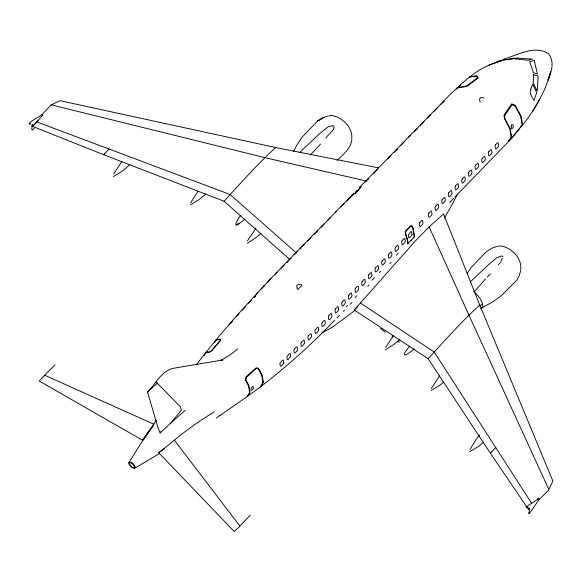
<?xml version="1.0" encoding="UTF-8"?>
<svg xmlns="http://www.w3.org/2000/svg" width="582" height="582" viewBox="0 0 582 582"><rect width="100%" height="100%" fill="white"/><g stroke="black" fill="none" stroke-linecap="round" stroke-linejoin="round"><path stroke-width="0.87" d="M32.374 124.293L31.799 129.582L32.519 130.142L34.425 128.193M32.265 125.283L32.985 125.879L42.697 115.258L41.839 114.778L31.363 121.34L29.1 123.66L29.828 124.221M44.545 376.045L44.632 375.201L55.123 364.761M174.367 440.188L158.74 452.767L234.255 531.548L239.537 526.557L239.631 525.713L174.367 440.188C186.902 429.654 200.492 420.386 214.351 411.707M528.332 512.858L529.053 513.419L529.627 508.122L525.633 506.937M351.906 139.491C350.873 148.679 343.024 154.477 336.971 160.567M520.89 269.932L519.188 275.795L516.729 280.226L500.876 296.071L493.136 301.571L480.907 308.467L482.252 307.638L482.849 306.103C482.485 300.116 477.902 295.387 473.741 291.509M500.585 262.118L502.281 258.343M351.681 138.72C353.354 127.567 341.016 115.462 329.979 115.483L328.874 116.204M520.664 269.153C522.33 258.015 509.992 245.88 498.956 245.917L497.857 246.637M457.43 194.141L452.207 204.471L444.357 218.09M293.568 151.407L296.849 145.129L302.036 137.199L317.554 121.041L323.687 117.411L327.855 116.116M520.497 127.814C533.803 111.22 545.261 92.625 550.608 71.862L547.997 80.127C551.678 72.11 554.813 60.957 548.273 53.522C534.254 44.858 517.813 55.174 503.845 59.022M154.092 424.082L140.182 444.575L128.978 462.472L128.818 463.912L131.568 467.302L134.544 468.335L159.446 453.567M134.544 468.335L134.704 466.888L133.118 464.567L130.783 462.763L128.978 462.472M469.238 77.733L469.659 76.999L476.236 76.14L477.386 77.981L466.386 86.034L457.43 87.649L456.761 88.791M469.732 77.217L470.038 76.679L476.607 75.82L477.371 76.082L478.208 78.083L466.866 86.398L457.074 87.984L449.93 94.67L359.938 186.953L359.101 188.386M257.659 293.11L257.906 292.681L253.89 297.788M532.814 111.053L539.863 98.947M261.318 386.062L260.503 386.652L263.377 382.272L262.111 375.026L258.495 368.275L256.153 367.809L245.931 376.991L245.437 380.039L248.463 385.706L249.649 392.464L247.292 396.509L216.344 418.022M204.107 355.653L205.06 353.885M214.729 342.143L215.966 340.019L220.229 339.473L220.142 340.543L211.644 350.539L209.644 351.892L206.043 352.35L205.388 353.463M215.471 341.037L216.278 339.648C258.823 288.337 306.867 242.047 353.027 194.068L355.704 193.086L361.306 186.771L359.938 186.953M263.617 286.715L264.264 285.617L261.151 289.014M287.042 262.693L289.821 259.245M300.37 249.031L301.01 247.925M310.257 238.889L310.904 237.783L307.674 241.094M346.945 201.212L350.83 196.745L349.862 198.404M352.459 195.043L353.027 194.068M351.601 196.709L353.332 193.755L355.573 192.991L360.898 187.098L359.64 187.258M353.289 194.868L354.256 193.217M367.795 179.765L368.435 178.659L365.212 181.97M373.593 173.814L377.463 169.398M396.808 150.011L397.455 148.905L394.225 152.215M416.799 129.51L417.44 128.404L414.217 131.714M420.233 125.981L420.881 124.883M443.448 102.177L444.095 101.072L440.865 104.382M456.339 89.235L457.074 87.984M520.424 127.327L522.425 124.09L521.006 116.014L515.63 105.939L514.932 105.08L511.636 103.887L503.99 115.054L504.579 118.939L509.767 128.658L511.207 136.981L509.388 140.138L510.574 139.134M113.657 174.113L121.944 161.272M431.357 388.5L439.621 375.703M470.103 449.253L476.2 439.257L479.532 435.023M190.721 202.754L197.924 191.362M247.445 240.846L255.949 228.217M385.575 347.469L393.519 335.538M467.244 273.402L471.02 267.64L486.537 251.482L492.641 247.83L496.832 246.557M153.532 424.103L44.632 375.201L39.256 381.028L142.466 440.21L156.493 420.182M519.479 128.76L512.8 136.879L508.639 140.997L509.65 139.687M229.526 324.48L232.574 321.031M142.466 440.21L153.35 425.784M221.436 360.447L222.986 359.931L173.109 368.341C161.054 371.025 155.663 384.113 147.537 392.079L158.231 428.505L160.137 432.884L161.207 431.48M240.897 215.165C239.318 216.679 231.374 229.177 238.926 223.459L236.227 225.001L239.551 223.321L244.738 219.363M206.435 352.379L207.345 351.302M248.558 303.244L251.606 299.795M196.316 364.688L205.744 352.728L209.447 352.255L211.819 350.655L220.578 340.354L220.687 339.088L216.278 339.648M206.043 352.35L215.966 340.019M242.214 310.322L245.298 306.903M409.837 345.992C399.674 358.003 404.745 356.802 414.479 348.829M250.115 515.281L239.537 526.557M160.137 432.884L170.672 423.165L181.446 410.077L180.209 406.578L156.034 381.901M513.011 136.508L521.581 125.828L520.963 126.57M498.374 264.774L500.033 262.78M340.972 206.916L344.188 203.598M267.698 282.088L270.921 278.778M281.026 268.426L284.249 265.116M294.347 254.756L297.577 251.446M314.338 234.262L317.568 230.952M321.002 227.424L324.225 224.114M327.666 220.593L330.889 217.282M387.561 159.046L390.791 155.736M400.889 145.376L404.119 142.073M427.544 118.051L430.767 114.741M434.201 111.213L437.431 107.903M474.272 291.815L485.497 278.894M310.352 154.979L320.602 143.98M413.351 238.031L414.566 236.387L413.096 227.984L411.976 225.881L410.776 225.671L405.232 231.316C404.883 235.375 407.982 239.144 407.633 243.48L407.32 244.011L411.088 240.257M325.927 138.232C326.327 135.97 337.342 128.171 333.166 125.567L328.212 126.738L319.591 133.642L299.352 152.731M528.783 509.832L490.422 453.247L428.105 358.738L354.22 309.966L415.199 241.152L429.13 226.871L443.571 213.987L479.75 305.063L552.9 481.096L548.266 490.575L538.641 500.142L530.959 511.462L529.053 513.419M254.334 297.417L255.483 296.114M236.743 316.273L238.933 313.967M31.523 125.996L103.669 154.71L224.055 201.234C240.861 182.959 257.28 164.24 275.701 147.559L378.547 167.871M428.105 358.738C444.91 340.463 461.33 321.751 479.75 305.063M41.839 114.778L51.209 104.847L60.091 100.701L275.701 147.559M537.295 499.291L538.503 497.974L539.099 498.614L528.623 505.169L526.361 507.489M513.12 136.319L509.774 139.695L511.542 136.625L510.101 128.309L505.001 118.75L504.71 115.622L512.116 104.789L515.303 106.295L520.686 116.385L522.105 124.461M108.972 149.021L103.669 154.71L104.935 153.51M495.733 447.558L490.422 453.247L491.695 452.047M449.668 202.543L453.953 198.011M512.327 137.687L455.182 196.752M346.297 306.852L347.541 305.535M355.005 297.635L356.868 295.656M355.617 191.66L356.999 190.241M275.279 274.158L277.105 272.289M301.934 246.833L304.24 244.615M335.247 212.663L336.658 211.215M408.469 137.454L410.783 135.235M421.797 123.784L424.103 121.573M302.043 285.238L297.897 289.487L297.315 289.036L296.667 285.835L298.166 284.3L301.454 284.787M371.92 280.204L374.422 277.629M379.442 272.478L380.701 271.19M396.378 255.105L398.263 253.177M334.657 320.267C311.857 344.26 286.984 366.311 260.852 386.608M337.094 317.765L339.582 315.211M343.315 311.385L344.559 310.111M350.16 304.371L352.023 302.458M367.744 286.337L369.01 285.035M389.875 263.646L391.126 262.373M487.33 277.025L490.393 273.911M410.994 240.417L414.26 236.692L412.791 228.29L411.758 226.354L410.863 226.194L405.574 231.592C405.581 235.39 408.113 239.093 407.931 243.174L407.662 243.64L408.026 243.385M38.405 120.59L32.985 125.879M458.594 87.154L460.857 84.586L458.274 87.351M470.198 281.994L488.633 264.599L497.13 257.426L501.88 255.92L502.957 256.837M354.22 309.966L357.945 306.467M205.642 194.053L199.495 199.357L190.496 204.791M157.496 383.036L147.537 392.079M129.881 164.553L122.336 171.123L113.395 176.55M170.672 423.165L185.061 410.361M461.344 83.983L469.659 76.999M261.1 233.353L255.898 237.711L247.183 243.283M399.878 339.43L394.029 344.333L385.306 349.906M483.053 442.757L478.811 446.285L469.841 451.69M443.579 382.207L440.101 385.088L431.138 390.537M237.718 348.814L230.487 354.613L220.571 360.571M355.049 310.352L332.009 327.499L321.562 332.984M290.433 258.619L290.913 258.284M158.74 452.767L164.43 448.758M471.1 75.784C480.237 68.785 490.786 63.598 501.859 60.492L488.473 65.424M479.488 306.074L482.529 304.095M515.332 58.891L516.831 58.047L532.457 59.146L527.925 60.259L515.332 58.891L516.845 58.04M496.155 62.398L501.859 60.492M501.822 60.572L498.483 61.248L503.219 59.801L512.975 58.949L514.626 58.069L503.488 60.23M399.623 341.983L397.702 341.823M484.297 97.972L481.008 97.478L479.503 99.02L480.15 102.221M29.1 123.66L30.737 123.973M366.769 181.126L264.897 157.657L51.209 104.847M36.659 121.849L230.137 194.512L296.267 252.835M219.276 415.206L219.8 415.417M360.338 302.967L434.194 352.015L531.49 503.044M529.533 509.017L528.805 508.523L529.525 509.112M385.299 332.249L380.381 328.452M32.272 125.188L32.992 125.807M224.055 201.234L289.538 259.259M548.47 488.684L468.954 315.168L429.13 226.871M392.159 336.112L392.464 337.458M530.813 89.148L530.58 94.124L533.963 100.533L536.684 92.625L532.683 84.194L530.813 89.148M533.592 74.649L533.17 82.913L537.201 91.134L538.204 76.213L533.592 74.649M511.302 125.305L511.491 128.702L512.269 128.586L513.397 126.585L513.142 125.108L511.854 124.664L511.302 125.305M246.339 377.318L245.917 379.893L248.863 385.4L250.049 392.181L247.685 396.226L260.474 386.906L262.991 382.57L261.733 375.339L258.233 368.806L256.247 368.421L246.339 377.318M318.696 330.03L317.605 331.893L316.201 333.202L315.357 333.253L314.869 330.474L317.394 327.339L318.209 327.251L318.696 330.03M322.232 322.377L321.642 323.73L322.13 326.509L322.937 326.422L324.771 324.552L325.353 323.199L324.872 320.42L324.058 320.507L322.232 322.377M328.895 315.546L328.306 316.899L328.794 319.678L329.601 319.591L331.427 317.714L332.016 316.368L331.529 313.589L330.722 313.669L328.895 315.546M335.559 308.715L334.97 310.06L335.458 312.84L336.265 312.76L338.091 310.883L338.68 309.537L338.193 306.758L337.385 306.838L335.559 308.715M342.223 301.883L341.634 303.229L342.121 306.008L342.929 305.928L344.755 304.051L345.344 302.698L344.857 299.919L344.049 300.006L342.223 301.883M348.88 295.045L348.298 296.398L348.778 299.177L349.593 299.09L351.419 297.22L352.008 295.867L351.521 293.088L350.713 293.175L348.88 295.045M355.544 288.214L354.955 289.567L355.442 292.346L356.257 292.259L358.083 290.382L358.672 289.036L358.185 286.257L357.377 286.344L355.544 288.214M362.208 281.382L361.618 282.736L362.106 285.515L362.921 285.427L364.747 283.55L365.336 282.205L364.849 279.425L364.034 279.505L362.208 281.382M368.872 274.551L368.282 275.897L368.77 278.676L369.577 278.596L371.411 276.719L372 275.366L371.512 272.587L370.698 272.674L368.872 274.551M375.536 267.713L374.946 269.066L375.434 271.845L376.241 271.758L378.074 269.888L378.656 268.535L378.176 265.756L377.362 265.843L375.536 267.713M382.199 260.882L381.61 262.235L382.098 265.014L382.905 264.926L384.731 263.057L385.32 261.704L384.833 258.925L384.025 259.012L382.199 260.882M388.863 254.05L388.274 255.403L388.761 258.182L389.569 258.095L391.395 256.218L391.992 254.872L391.504 252.093L390.689 252.181L388.863 254.05M412.041 234.422L410.957 236.277L409.619 237.645L408.811 237.725L408.324 234.946L410.747 231.731L411.554 231.643L412.041 234.422M419.877 222.36L419.287 223.714L419.775 226.493L420.59 226.405L422.416 224.536L423.005 223.182L422.517 220.403L421.71 220.491L419.877 222.36M428.905 213.107L428.316 214.452L428.803 217.232L429.618 217.151L431.444 215.275L432.033 213.929L431.546 211.15L430.738 211.23L428.905 213.107M435.569 206.275L434.98 207.621L435.467 210.4L436.274 210.32L438.108 208.443L438.697 207.09L438.21 204.311L437.395 204.398L435.569 206.275M442.233 199.437L441.643 200.79L442.131 203.569L442.938 203.482L444.772 201.612L445.361 200.259L444.874 197.48L444.059 197.567L442.233 199.437M448.897 192.606L448.307 193.959L448.795 196.738L449.602 196.651L451.428 194.774L452.018 193.428L451.537 190.649L450.723 190.736L448.897 192.606M455.561 185.774L454.971 187.128L455.459 189.907L456.266 189.819L458.092 187.942L458.681 186.596L458.194 183.817L457.387 183.897L455.561 185.774M462.224 178.943L461.635 180.289L462.123 183.068L462.93 182.988L464.756 181.111L465.345 179.758L464.858 176.979L464.05 177.066L462.224 178.943M468.888 172.105L468.299 173.458L468.779 176.237L469.594 176.15L471.42 174.28L472.009 172.927L471.522 170.148L470.714 170.235L468.888 172.105M475.545 165.273L474.956 166.627L475.443 169.406L476.258 169.318L478.084 167.449L478.673 166.096L478.186 163.316L477.378 163.404L475.545 165.273M482.209 158.442L481.62 159.795L482.107 162.574L482.922 162.487L484.748 160.61L485.337 159.264L484.85 156.485L484.042 156.565L482.209 158.442M488.873 151.611L488.283 152.957L488.771 155.736L489.578 155.656L491.412 153.779L492.001 152.433L491.514 149.654L490.699 149.734L488.873 151.611M495.537 144.78L494.947 146.126L495.435 148.905L496.242 148.825L498.076 146.948L498.665 145.595L498.177 142.816L497.363 142.903L495.537 144.78M395.542 247.234L394.952 248.579L395.44 251.359L396.247 251.279L398.081 249.409L398.677 248.056L398.19 245.277L397.375 245.364L395.542 247.234M402.227 240.417L401.638 241.763L402.126 244.542L402.933 244.462L404.766 242.592L405.363 241.239L404.876 238.467L404.061 238.547L402.227 240.417M283.747 362.935L281.302 365.991L280.342 366.107L279.862 363.335L282.423 360.222L283.259 360.156L283.747 362.935M290.702 356.33L288.177 359.472L287.333 359.531L286.853 356.751L289.385 353.616L290.222 353.558L290.702 356.33M294.441 348.829L293.815 350.153L294.296 352.925L295.139 352.867L297.046 351.055L297.671 349.731L297.191 346.959L296.347 347.018L294.441 348.829M308.467 335.705L307.834 337.029L308.322 339.801L309.173 339.75L311.726 336.636L311.239 333.857L310.395 333.908L308.467 335.705M301.432 342.252L300.807 343.569L301.28 346.348L302.131 346.29L304.692 343.176L304.211 340.405L303.36 340.455L301.432 342.252M253.337 388.492L252.086 390.151L251.184 390.166L250.893 388.507L252.239 386.666L253.141 386.652L253.337 388.492M135.257 467.368L134.951 467.935C132.179 467.986 129.582 465.222 129.08 462.603L129.386 462.057C132.158 461.992 134.726 464.763 135.257 467.368M323.687 117.411L317.554 121.041L323.687 117.411M534.261 60.543L529.671 61.612L533.439 72.728L537.462 74.045L534.261 60.543"/></g></svg>
